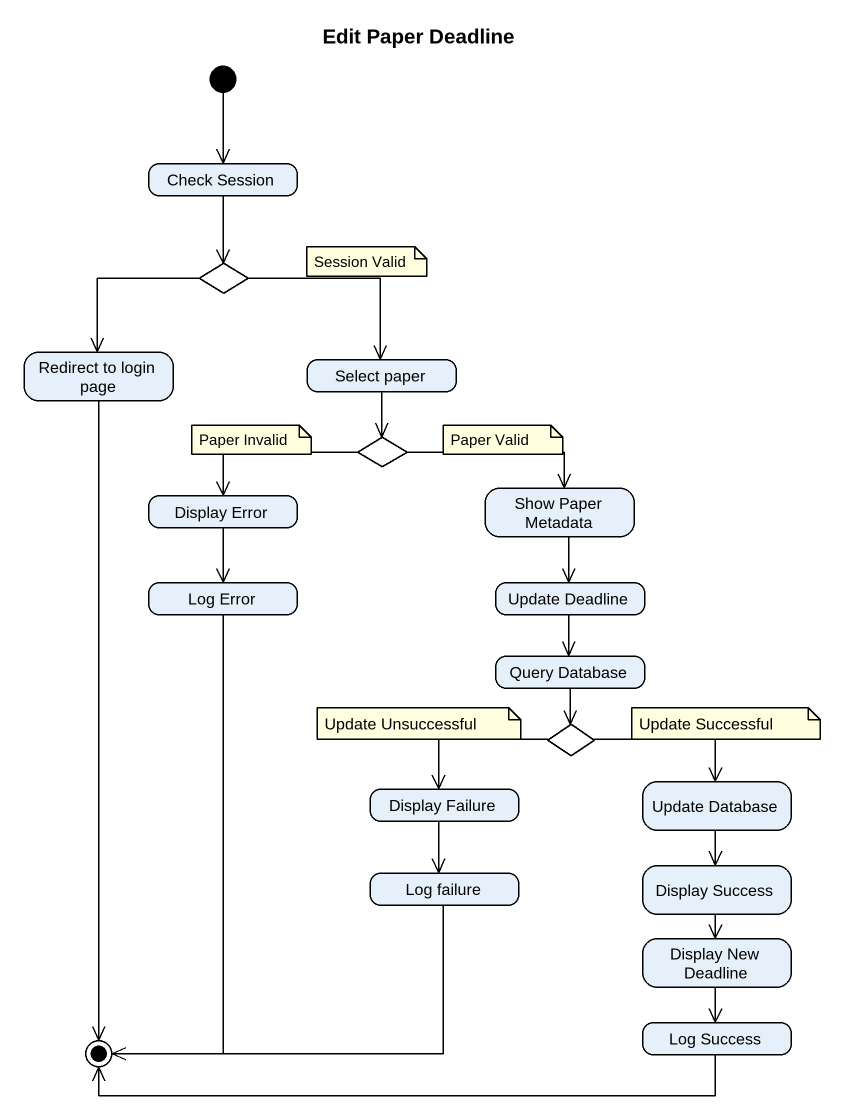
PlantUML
@startuml
title Edit Paper Deadline
hide empty description
state "Check Session" as Check_Session
state choice1 <<choice>>
state "Redirect to login page" as Redirect_to_login_page
state "Select paper" as Select_paper
state choice2 <<choice>>
state "Show Paper Metadata" as Show_Paper_Metadata
state "Display Error" as Display_Error
state "Log Error" as Log_Error
state "Update Deadline" as Update_Deadline
state "Query Database" as Query_Database
state choice3 <<choice>>
state "Display Failure" as Display_Failure
state "Update Database" as Update_Database
state "Log failure" as Log_failure
state "Display Success" as Display_Success
state "Display New Deadline" as Display_New_Deadline
state "Log Success" as Log_Success
[*] --> Check_Session
Check_Session --> choice1
choice1 --> Redirect_to_login_page
choice1 --> Select_paper
Select_paper --> choice2
choice2 -right-> Show_Paper_Metadata
choice2 -left-> Display_Error
Show_Paper_Metadata --> Update_Deadline
Display_Error --> Log_Error
Update_Deadline --> Query_Database
Query_Database --> choice3
choice3 -left-> Display_Failure
choice3 -right-> Update_Database
Display_Failure --> Log_failure
Update_Database --> Display_Success
Display_Success --> Display_New_Deadline
Display_New_Deadline --> Log_Success
Redirect_to_login_page --> [*]
Log_Error --> [*]
Log_failure -left-> [*]
Log_Success -left-> [*]
note as N1
  Session Valid
end note
note as N2
  Paper Invalid
end note
note as N3
  Paper Valid
end note
note as N4
  Update Unsuccessful
end note
note as N5
  Update Successful
end note
@enduml
